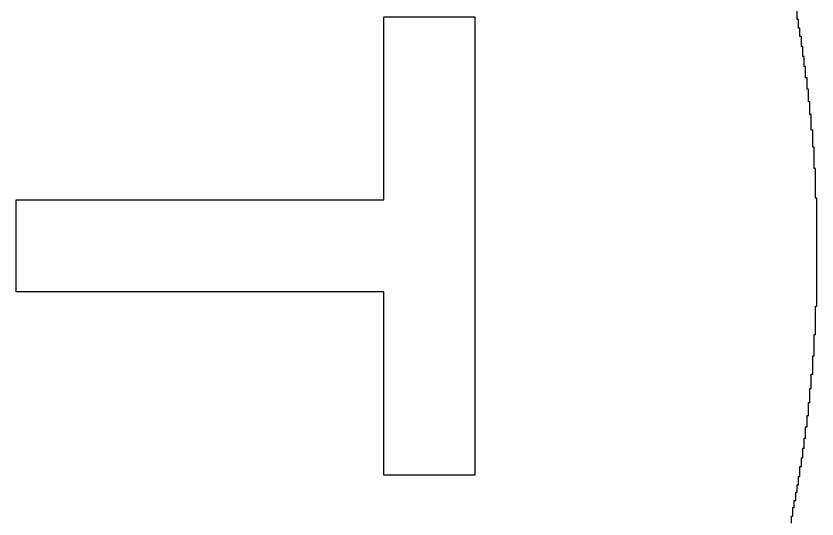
# Model space of a CAD drawing. Header units: inches. Extents: x -6.1 to 65.1, y -0.8 to 59.2.
# Drawn here: x 17.936 to 20.653, y 39.701 to 41.409 of the extents above; entities that cross this region are included whole.
import ezdxf

# ---------------------------------------------------------------- set-up
doc = ezdxf.new("R2010")
doc.units = ezdxf.units.IN
doc.layers.add('Top Overlay', color=2, linetype='Continuous')

msp = doc.modelspace()

# ---------------------------------------------------------------- linework, layer by layer
at = {"layer": 'Top Overlay'}
for p, q in [((20.5858, 41.3972), (20.5858, 41.4261)), ((19.1839, 40.7854), (19.1839, 41.4068)), ((19.1839, 41.4068), (19.4922, 41.4068)), ((19.4922, 41.4068), (19.4922, 39.8507)), ((20.5906, 41.3972), (20.5858, 41.3972)), ((20.5906, 41.3683), (20.5906, 41.3972)), ((20.5955, 41.3683), (20.5906, 41.3683)), ((20.5955, 41.3394), (20.5955, 41.3683)), ((20.6003, 41.3394), (20.5955, 41.3394)), ((20.6003, 41.3057), (20.6003, 41.3394)), ((20.6051, 41.3057), (20.6003, 41.3057)), ((20.6051, 41.2719), (20.6051, 41.3057)), ((20.6099, 41.2719), (20.6051, 41.2719)), ((20.6099, 41.2382), (20.6099, 41.2719)), ((20.6147, 41.2382), (20.6099, 41.2382)), ((20.6147, 41.1997), (20.6147, 41.2382)), ((20.6195, 41.1997), (20.6147, 41.1997)), ((20.6195, 41.1611), (20.6195, 41.1997)), ((20.6244, 41.1611), (20.6195, 41.1611)), ((20.6244, 41.1178), (20.6244, 41.1611)), ((20.6292, 41.1178), (20.6244, 41.1178)), ((20.6292, 41.0744), (20.6292, 41.1178)), ((20.634, 41.0744), (20.6292, 41.0744)), ((20.634, 41.0214), (20.634, 41.0744)), ((20.6388, 41.0214), (20.634, 41.0214)), ((20.6388, 40.9636), (20.6388, 41.0214)), ((20.6436, 40.9636), (20.6388, 40.9636)), ((20.6436, 40.8913), (20.6436, 40.9636)), ((20.6484, 40.8913), (20.6436, 40.8913)), ((20.6484, 40.7902), (20.6484, 40.8913)), ((17.9362, 40.4722), (17.9362, 40.7854)), ((17.9362, 40.7854), (19.1839, 40.7854)), ((20.6533, 40.7902), (20.6484, 40.7902)), ((20.6533, 40.424), (20.6533, 40.7902)), ((19.1839, 40.4722), (17.9362, 40.4722)), ((19.1839, 40.3373), (19.1839, 40.4722)), ((20.6484, 40.3277), (20.6484, 40.424)), ((20.6484, 40.424), (20.6533, 40.424)), ((19.1839, 40.3325), (19.1839, 40.3373)), ((19.1839, 39.8507), (19.1839, 40.3325)), ((20.6436, 40.2554), (20.6436, 40.3277)), ((20.6436, 40.3277), (20.6484, 40.3277)), ((20.6388, 40.1928), (20.6388, 40.2554)), ((20.6388, 40.2554), (20.6436, 40.2554)), ((20.634, 40.1446), (20.634, 40.1928)), ((20.634, 40.1928), (20.6388, 40.1928)), ((20.6292, 40.0964), (20.6292, 40.1446)), ((20.6292, 40.1446), (20.634, 40.1446)), ((20.6244, 40.0531), (20.6244, 40.0964)), ((20.6244, 40.0964), (20.6292, 40.0964)), ((20.6195, 40.0145), (20.6195, 40.0531)), ((20.6195, 40.0531), (20.6244, 40.0531)), ((20.6147, 39.976), (20.6147, 40.0145)), ((20.6147, 40.0145), (20.6195, 40.0145)), ((20.6099, 39.9423), (20.6099, 39.976)), ((20.6099, 39.976), (20.6147, 39.976)), ((20.6051, 39.9086), (20.6051, 39.9423)), ((20.6051, 39.9423), (20.6099, 39.9423)), ((20.6003, 39.8797), (20.6003, 39.9086)), ((20.6003, 39.9086), (20.6051, 39.9086)), ((20.5955, 39.8459), (20.5955, 39.8797)), ((20.5955, 39.8797), (20.6003, 39.8797)), ((19.4922, 39.8507), (19.1839, 39.8507)), ((20.5906, 39.817), (20.5906, 39.8459)), ((20.5906, 39.8459), (20.5955, 39.8459)), ((20.5858, 39.7929), (20.5858, 39.817)), ((20.5858, 39.817), (20.5906, 39.817)), ((20.581, 39.764), (20.581, 39.7929)), ((20.581, 39.7929), (20.5858, 39.7929)), ((20.5762, 39.7399), (20.5762, 39.764)), ((20.5762, 39.764), (20.581, 39.764)), ((20.5714, 39.711), (20.5714, 39.7399)), ((20.5714, 39.7399), (20.5762, 39.7399)), ((20.5665, 39.687), (20.5665, 39.711)), ((20.5665, 39.711), (20.5714, 39.711))]:
    msp.add_line(p, q, dxfattribs=at)

doc.saveas('drawing.dxf')
